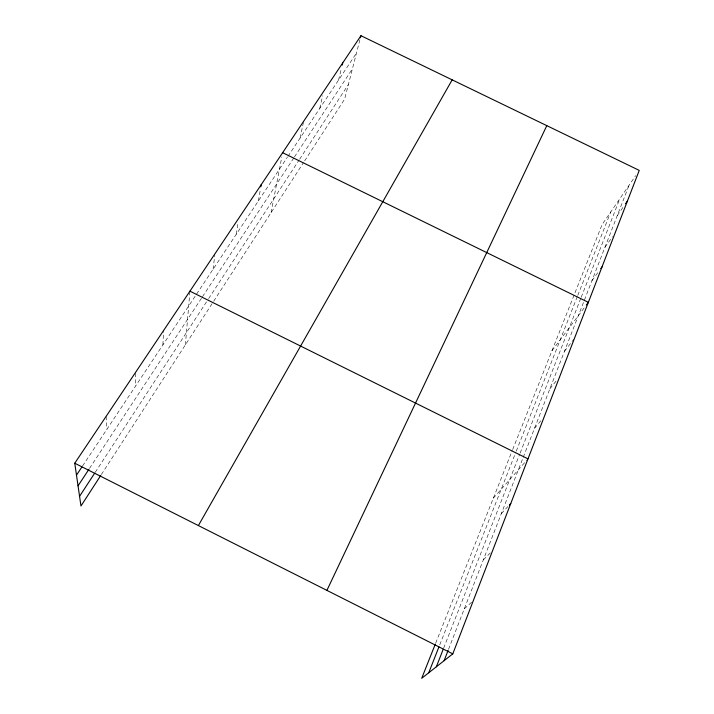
<?xml version="1.0" encoding="UTF-8"?>
<svg xmlns="http://www.w3.org/2000/svg" width="714" height="714" viewBox="0 0 714 714"><rect width="100%" height="100%" fill="white"/><g stroke="black" fill="none" stroke-linecap="round" stroke-linejoin="round"><path stroke-width="0.54" stroke-dasharray="3.57 2.68" d="M162.908 344.871L163.533 330.6M185.39 344.871L189.835 292.231M213.111 269.178L214.807 254.916M236.334 234.183L237.878 223.652M258.414 200.884L260.449 189.031M271.061 212.674L281.834 156.812M300.094 138.061L303.423 122.344M319.765 108.403L322.683 95.649M338.543 80.102L341.426 68.276M359.892 39.788L344.612 99.184L304.012 161.828M448.562 649.267L522.826 458.343M523.237 457.308L629.096 185.185M443.653 648.142L519.738 454.059M520.14 453.042L580.821 298.265M581.214 297.247L619.868 198.644M439.762 644.831L515.856 452.167M516.267 451.141L577.394 296.364M577.796 295.346L610.72 211.996M435.701 643.1L512.268 450.543M512.679 449.525L602.161 224.473L635.665 175.608M101.361 474.524L213.084 302.129M213.673 301.219L303.405 162.756M95.221 472.338L208.051 299.487M208.658 298.568L299.032 160.123M299.63 159.213L348.378 84.529M89.545 468.366L201.901 297.604M202.499 296.694L293.882 157.812M294.48 156.91L352.413 68.856M82.583 465.965L287.34 157.285M287.947 156.366L356.473 53.059M617.289 215.548L623.625 206.48M604.919 247.339L612.505 236.718M591.951 280.682L598.876 271.204M551.931 350.806L585.685 305.895M564.462 351.342L573.744 339.355M549.878 388.818L557.107 379.812M534.545 428.239L540.81 420.76M493.303 498.229L527.307 459.646M501.344 513.571L507.877 506.601M483.342 559.838L491.803 551.485M464.296 608.801L473.275 600.751M106.091 416.414L106.939 429.239M135.642 373.333L135.705 385.881"/><path stroke-width="1.07" d="M260.824 186.872L261.19 184.721M342.211 65.045L342.738 62.894M360.418 37.744L360.945 35.7L639.244 170.387L452.792 653.863L421.706 678.3L435.29 644.135M444.117 660.682L448.151 650.302M436.334 666.796L443.242 649.178M428.73 672.775L438.949 646.902M326.914 590.38L546.799 125.646M198.385 525.566L452.176 79.852M100.763 475.453L80.968 505.994L74.756 463.225L360.945 35.7M79.566 496.319L94.614 473.266M78.04 485.85L88.938 469.285M76.487 475.149L81.967 466.885M625.526 203.758L627.419 201.036M600.76 268.625L602.027 266.902M586.355 305.003L588.354 302.343L282.628 152.698M509.323 505.048L510.778 503.504M189.933 291.169L527.994 458.87M74.756 463.225L452.792 653.863"/></g></svg>
